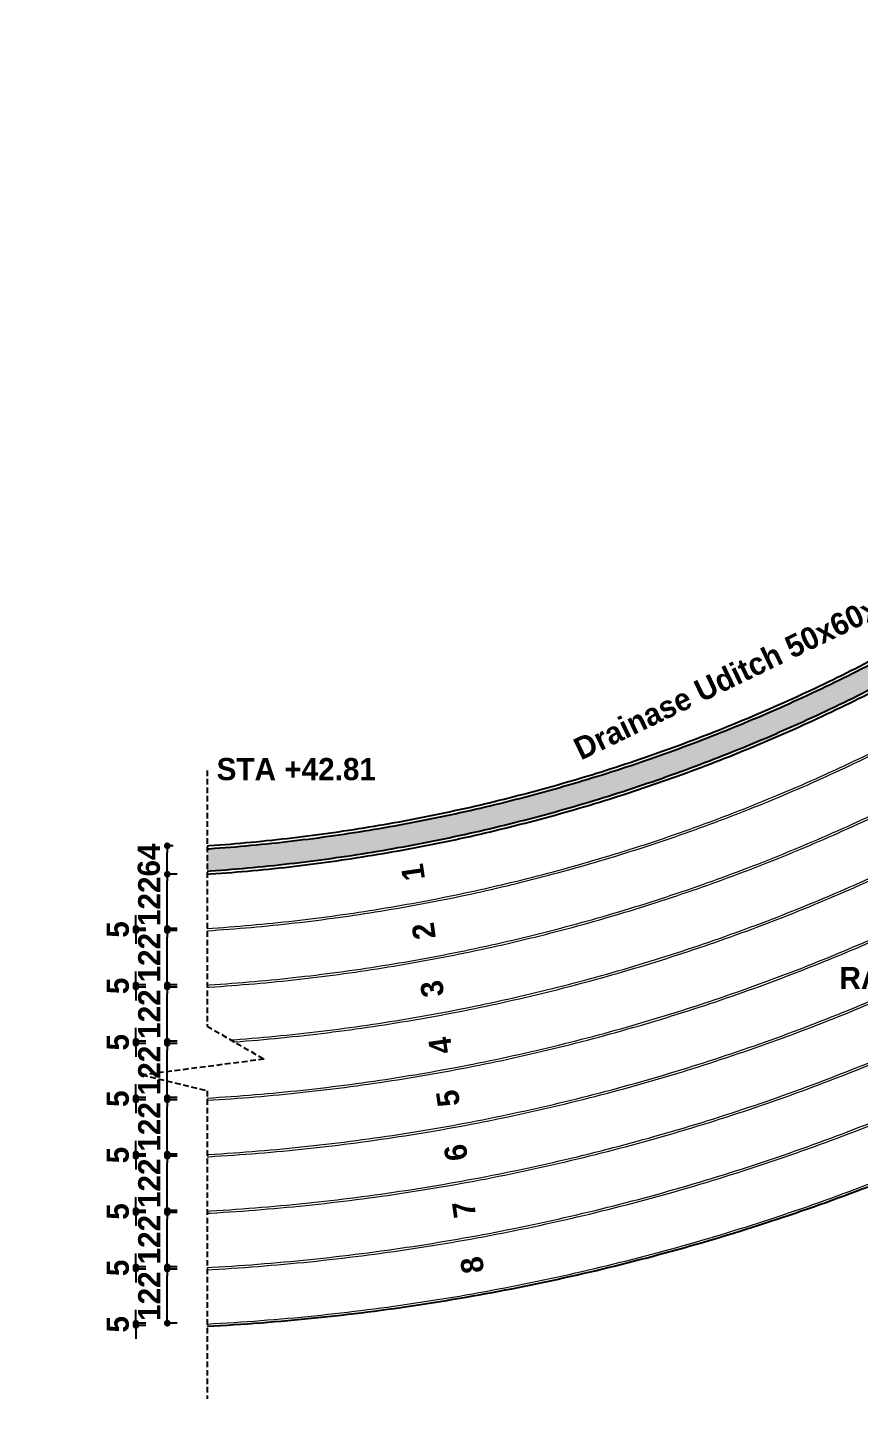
# Model space of a CAD drawing. Header units: centimetres. Extents: x -292707 to 138715, y -53922 to 66277.
# Drawn here: x 19957 to 21828, y -10468 to -7328 of the extents above; entities that cross this region are included whole.
import ezdxf
from ezdxf.xclip import XClip

# ---------------------------------------------------------------- set-up
doc = ezdxf.new("R2010")
doc.units = ezdxf.units.CM
doc.header["$XCLIPFRAME"] = 0
doc.linetypes.add('HIDDEN', pattern=[9.525, 6.35, -3.175])
for name, color, linetype in [('A-ALINE-2', 101, 'Continuous'), ('A-ALINE-7', 119, 'Continuous'), ('A-DIM', 157, 'Continuous'), ('A-TEXT', 254, 'Continuous')]:
    doc.layers.add(name, color=color, linetype=linetype)
doc.layers.add('A-FILL-4', color=9, linetype='Continuous', lineweight=0, true_color=0x808080)
doc.layers.add('A-FILL-7', color=7, linetype='Continuous', lineweight=0, true_color=0xcccccc)
doc.styles.add('Scale 170', font='GOTHICB.TTF', dxfattribs={"height": 50})
doc.dimstyles.new('Scale 150', dxfattribs={"dimscale": 0, "dimtxt": 50, "dimasz": 15, "dimexe": 2, "dimexo": 2, "dimgap": 15, "dimtad": 1, "dimdec": 0, "dimtxsty": 'Scale 170', "dimblk": 'DOT', "dimcen": 3.5, "dimclrd": 256, "dimclre": 256, "dimclrt": 254, "dimadec": 0, "dimazin": 0, "dimtfac": 1, "dimtdec": 0, "dimtmove": 0, "dimatfit": 3, "dimldrblk": 'DOTSMALL', "dimfxl": 1, "dimtfillclr": 256, "dimlwd": -1, "dimlwe": -1, "dimarcsym": 0})

# ---------------------------------------------------------------- blocks, each defined once
blk = doc.blocks.new('A$Cbe0cbb12')
at = {"layer": 'A-FILL-7'}
h = blk.add_hatch(color=256, dxfattribs=at)
h.dxf.hatch_style = 1
h.paths.add_polyline_path([(13116.4, 9302.8), (4610.4, 9302.8, 0.929837), (4614.9, 1581.8), (13120.9, 1581.8, 0.942911)])
h.paths.add_polyline_path([(13119.4, 1631.8), (4616.7, 1631.8, -0.929395), (4612.2, 9252.8), (13114.9, 9252.8, -0.942549)], flags=16)
h.paths.add_polyline_path([(13119.2, 1638.8), (4617, 1638.8, -0.929332), (4612.5, 9245.8), (13114.7, 9245.8, -0.942498)], flags=0)
h.paths.add_polyline_path([(16275.8, 5425, -1), (16195.8, 5425, -1)], flags=0)
h.paths.add_polyline_path([(16270.8, 5425, -1), (16200.8, 5425, -1)], flags=0)
h.paths.add_polyline_path([(1415.8, 5424.7, -1), (1495.8, 5424.7, -1)], flags=0)
h.paths.add_polyline_path([(1420.8, 5424.7, -1), (1490.8, 5424.7, -1)], flags=0)
at = {"layer": 'A-ALINE-2', "ltscale": 0.14}
blk.add_lwpolyline([(13149.5, 558.8, 0.949076), (13144.4, 10325.8), (4575.1, 10325.8, 0.937365), (4580.2, 558.8)], format="xyb", close=True, dxfattribs=at)
at = {"layer": 'A-ALINE-7', "ltscale": 0.14}
for points in [[(13121.1, 1574.8, 0.942961), (13116.6, 9309.8), (4610.1, 9309.8, 0.929898), (4614.6, 1574.8)], [(13120.9, 1581.8, 0.942911), (13116.4, 9302.8), (4610.4, 9302.8, 0.929837), (4614.9, 1581.8)], [(13119.4, 1631.8, 0.942549), (13114.9, 9252.8), (4612.2, 9252.8, 0.929395), (4616.7, 1631.8)], [(13119.2, 1638.8, 0.942498), (13114.7, 9245.8), (4612.5, 9245.8, 0.929332), (4617, 1638.8)]]:
    blk.add_lwpolyline(points, format="xyb", close=True, dxfattribs=at)
at = {"layer": 'A-FILL-4', "ltscale": 0.14}
for points in [[(13149.5, 558.8, 0.949076), (13144.4, 10325.8), (4575.1, 10325.8, 0.937365), (4580.2, 558.8)], [(13149.4, 563.8, 0.949051), (13144.3, 10320.8), (4575.2, 10320.8, 0.937334), (4580.3, 563.8)], [(13146.1, 685.8, 0.948418), (13141.1, 10198.8), (4579.2, 10198.8, 0.936562), (4584.3, 685.8)], [(13146, 690.8, 0.948392), (13141, 10193.8), (4579.4, 10193.8, 0.936529), (4584.4, 690.8)], [(13142.7, 812.8, 0.947735), (13137.8, 10071.8), (4583.5, 10071.8, 0.935726), (4588.4, 812.8)], [(13142.6, 817.8, 0.947707), (13137.6, 10066.8), (4583.6, 10066.8, 0.935693), (4588.6, 817.8)], [(13139.2, 939.8, 0.947023), (13134.4, 9944.8), (4587.8, 9944.8, 0.934856), (4592.6, 939.8)], [(13139.1, 944.8, 0.946994), (13134.2, 9939.8), (4587.9, 9939.8, 0.934821), (4592.8, 944.8)], [(13135.7, 1066.8, 0.94628), (13130.9, 9817.8), (4592.1, 9817.8, 0.93395), (4596.9, 1066.8)], [(13135.6, 1071.8, 0.94625), (13130.8, 9812.8), (4592.3, 9812.8, 0.933913), (4597.1, 1071.8)], [(13132.2, 1193.8, 0.945506), (13127.4, 9690.8), (4596.5, 9690.8, 0.933004), (4601.2, 1193.8)], [(13132, 1198.8, 0.945474), (13127.3, 9685.8), (4596.7, 9685.8, 0.932966), (4601.4, 1198.8)], [(13128.5, 1320.8, 0.944696), (13123.9, 9563.8), (4601, 9563.8, 0.932015), (4605.6, 1320.8)], [(13128.4, 1325.8, 0.944663), (13123.7, 9558.8), (4601.1, 9558.8, 0.931975), (4605.8, 1325.8)], [(13124.9, 1447.8, 0.943849), (13120.3, 9436.8), (4605.5, 9436.8, 0.930981), (4610.1, 1447.8)], [(13124.7, 1452.8, 0.943815), (13120.1, 9431.8), (4605.7, 9431.8, 0.93094), (4610.3, 1452.8)]]:
    blk.add_lwpolyline(points, format="xyb", close=True, dxfattribs=at)
blk = doc.blocks.new('_Dot')
at = {"color": 0, "linetype": 'ByBlock', "lineweight": -2}
blk.add_line((-0.5, 0), (-1, 0), dxfattribs=at)
at = {"color": 0, "linetype": 'ByBlock', "const_width": 0.5}
blk.add_lwpolyline([(-0.25, 0, 1), (0.25, 0, 1)], format="xyb", close=True, dxfattribs=at)
blk = doc.blocks.new('*D324')
at = {"layer": 'A-DIM', "ltscale": 0.25, "transparency": 16777216}
for p, q in [((20200.1, -10229.9), (20200.1, -10214.9)), ((20222.5, -10244.9), (20198.1, -10244.9)), ((20222.5, -10249.9), (20198.1, -10249.9)), ((20200.1, -10249.9), (20200.1, -10244.9)), ((20200.1, -10264.9), (20200.1, -10279.9))]:
    blk.add_line(p, q, dxfattribs=at)
at = {"layer": 'Defpoints', "color": 0, "ltscale": 0.25, "transparency": 16777216}
for p in [(20200.1, -10244.9), (20224.5, -10244.9), (20224.5, -10249.9)]:
    blk.add_point(p, dxfattribs=at)
at = {"layer": 'A-DIM', "ltscale": 0.25, "transparency": 16777216, "xscale": 15, "yscale": 15, "zscale": 15}
for p, rotation in [((20200.1, -10244.9), 270), ((20200.1, -10249.9), 90)]:
    blk.add_blockref('_Dot', p, dxfattribs=dict(at, rotation=rotation))
at = {"layer": 'A-DIM', "color": 254, "ltscale": 0.25, "transparency": 16777216, "insert": (20159.5, -10247.4), "char_height": 50, "attachment_point": 5, "rotation": 90, "style": 'Scale 170'}
blk.add_mtext('5', dxfattribs=at)
blk = doc.blocks.new('_DotSmall')
at = {"color": 0, "linetype": 'ByBlock', "const_width": 0.5}
blk.add_lwpolyline([(-0.0625, 0, 1), (0.0625, 0, 1)], format="xyb", close=True, dxfattribs=at)
blk = doc.blocks.new('*D325')
at = {"layer": 'A-DIM', "ltscale": 0.25, "transparency": 16777216}
for p, q in [((20293.2, -10122.9), (20268.8, -10122.9)), ((20270.8, -10229.9), (20270.8, -10137.9)), ((20293.2, -10244.9), (20268.8, -10244.9))]:
    blk.add_line(p, q, dxfattribs=at)
at = {"layer": 'Defpoints', "color": 0, "ltscale": 0.25, "transparency": 16777216}
for p in [(20270.8, -10122.9), (20295.2, -10122.9), (20295.2, -10244.9)]:
    blk.add_point(p, dxfattribs=at)
at = {"layer": 'A-DIM', "ltscale": 0.25, "transparency": 16777216, "xscale": 15, "yscale": 15, "zscale": 15}
for p, rotation in [((20270.8, -10122.9), 90), ((20270.8, -10244.9), 270)]:
    blk.add_blockref('_Dot', p, dxfattribs=dict(at, rotation=rotation))
at = {"layer": 'A-DIM', "color": 254, "ltscale": 0.25, "transparency": 16777216, "insert": (20230.2, -10183.9), "char_height": 50, "attachment_point": 5, "rotation": 90, "style": 'Scale 170'}
blk.add_mtext('122', dxfattribs=at)
blk = doc.blocks.new('*D326')
at = {"layer": 'A-DIM', "ltscale": 0.25, "transparency": 16777216}
for p, q in [((20200.1, -10102.9), (20200.1, -10087.9)), ((20222.5, -10117.9), (20198.1, -10117.9)), ((20222.5, -10122.9), (20198.1, -10122.9)), ((20200.1, -10122.9), (20200.1, -10117.9)), ((20200.1, -10137.9), (20200.1, -10152.9))]:
    blk.add_line(p, q, dxfattribs=at)
at = {"layer": 'Defpoints', "color": 0, "ltscale": 0.25, "transparency": 16777216}
for p in [(20200.1, -10117.9), (20224.5, -10117.9), (20224.5, -10122.9)]:
    blk.add_point(p, dxfattribs=at)
at = {"layer": 'A-DIM', "ltscale": 0.25, "transparency": 16777216, "xscale": 15, "yscale": 15, "zscale": 15}
for p, rotation in [((20200.1, -10117.9), 270), ((20200.1, -10122.9), 90)]:
    blk.add_blockref('_Dot', p, dxfattribs=dict(at, rotation=rotation))
at = {"layer": 'A-DIM', "color": 254, "ltscale": 0.25, "transparency": 16777216, "insert": (20159.5, -10120.4), "char_height": 50, "attachment_point": 5, "rotation": 90, "style": 'Scale 170'}
blk.add_mtext('5', dxfattribs=at)
blk = doc.blocks.new('*D327')
at = {"layer": 'A-DIM', "ltscale": 0.25, "transparency": 16777216}
for p, q in [((20293.2, -9995.9), (20268.8, -9995.9)), ((20270.8, -10102.9), (20270.8, -10010.9)), ((20293.2, -10117.9), (20268.8, -10117.9))]:
    blk.add_line(p, q, dxfattribs=at)
at = {"layer": 'Defpoints', "color": 0, "ltscale": 0.25, "transparency": 16777216}
for p in [(20270.8, -9995.9), (20295.2, -9995.9), (20295.2, -10117.9)]:
    blk.add_point(p, dxfattribs=at)
at = {"layer": 'A-DIM', "ltscale": 0.25, "transparency": 16777216, "xscale": 15, "yscale": 15, "zscale": 15}
for p, rotation in [((20270.8, -9995.9), 90), ((20270.8, -10117.9), 270)]:
    blk.add_blockref('_Dot', p, dxfattribs=dict(at, rotation=rotation))
at = {"layer": 'A-DIM', "color": 254, "ltscale": 0.25, "transparency": 16777216, "insert": (20230.2, -10056.9), "char_height": 50, "attachment_point": 5, "rotation": 90, "style": 'Scale 170'}
blk.add_mtext('122', dxfattribs=at)
blk = doc.blocks.new('*D311')
at = {"layer": 'A-DIM', "ltscale": 0.25, "transparency": 16777216}
for p, q in [((20200.1, -9975.9), (20200.1, -9960.9)), ((20222.5, -9990.9), (20198.1, -9990.9)), ((20222.5, -9995.9), (20198.1, -9995.9)), ((20200.1, -9995.9), (20200.1, -9990.9)), ((20200.1, -10010.9), (20200.1, -10025.9))]:
    blk.add_line(p, q, dxfattribs=at)
at = {"layer": 'Defpoints', "color": 0, "ltscale": 0.25, "transparency": 16777216}
for p in [(20200.1, -9990.9), (20224.5, -9990.9), (20224.5, -9995.9)]:
    blk.add_point(p, dxfattribs=at)
at = {"layer": 'A-DIM', "ltscale": 0.25, "transparency": 16777216, "xscale": 15, "yscale": 15, "zscale": 15}
for p, rotation in [((20200.1, -9990.9), 270), ((20200.1, -9995.9), 90)]:
    blk.add_blockref('_Dot', p, dxfattribs=dict(at, rotation=rotation))
at = {"layer": 'A-DIM', "color": 254, "ltscale": 0.25, "transparency": 16777216, "insert": (20159.5, -9993.4), "char_height": 50, "attachment_point": 5, "rotation": 90, "style": 'Scale 170'}
blk.add_mtext('5', dxfattribs=at)
blk = doc.blocks.new('*D312')
at = {"layer": 'A-DIM', "ltscale": 0.25, "transparency": 16777216}
for p, q in [((20293.2, -9868.9), (20268.8, -9868.9)), ((20270.8, -9975.9), (20270.8, -9883.9)), ((20293.2, -9990.9), (20268.8, -9990.9))]:
    blk.add_line(p, q, dxfattribs=at)
at = {"layer": 'Defpoints', "color": 0, "ltscale": 0.25, "transparency": 16777216}
for p in [(20270.8, -9868.9), (20295.2, -9868.9), (20295.2, -9990.9)]:
    blk.add_point(p, dxfattribs=at)
at = {"layer": 'A-DIM', "ltscale": 0.25, "transparency": 16777216, "xscale": 15, "yscale": 15, "zscale": 15}
for p, rotation in [((20270.8, -9868.9), 90), ((20270.8, -9990.9), 270)]:
    blk.add_blockref('_Dot', p, dxfattribs=dict(at, rotation=rotation))
at = {"layer": 'A-DIM', "color": 254, "ltscale": 0.25, "transparency": 16777216, "insert": (20230.2, -9929.9), "char_height": 50, "attachment_point": 5, "rotation": 90, "style": 'Scale 170'}
blk.add_mtext('122', dxfattribs=at)
blk = doc.blocks.new('*D313')
at = {"layer": 'A-DIM', "ltscale": 0.25, "transparency": 16777216}
for p, q in [((20200.1, -9848.9), (20200.1, -9833.9)), ((20222.5, -9863.9), (20198.1, -9863.9)), ((20222.5, -9868.9), (20198.1, -9868.9)), ((20200.1, -9868.9), (20200.1, -9863.9)), ((20200.1, -9883.9), (20200.1, -9898.9))]:
    blk.add_line(p, q, dxfattribs=at)
at = {"layer": 'Defpoints', "color": 0, "ltscale": 0.25, "transparency": 16777216}
for p in [(20200.1, -9863.9), (20224.5, -9863.9), (20224.5, -9868.9)]:
    blk.add_point(p, dxfattribs=at)
at = {"layer": 'A-DIM', "ltscale": 0.25, "transparency": 16777216, "xscale": 15, "yscale": 15, "zscale": 15}
for p, rotation in [((20200.1, -9863.9), 270), ((20200.1, -9868.9), 90)]:
    blk.add_blockref('_Dot', p, dxfattribs=dict(at, rotation=rotation))
at = {"layer": 'A-DIM', "color": 254, "ltscale": 0.25, "transparency": 16777216, "insert": (20159.5, -9866.4), "char_height": 50, "attachment_point": 5, "rotation": 90, "style": 'Scale 170'}
blk.add_mtext('5', dxfattribs=at)
blk = doc.blocks.new('*D314')
at = {"layer": 'A-DIM', "ltscale": 0.25, "transparency": 16777216}
for p, q in [((20293.2, -9741.9), (20268.8, -9741.9)), ((20270.8, -9848.9), (20270.8, -9756.9)), ((20293.2, -9863.9), (20268.8, -9863.9))]:
    blk.add_line(p, q, dxfattribs=at)
at = {"layer": 'Defpoints', "color": 0, "ltscale": 0.25, "transparency": 16777216}
for p in [(20270.8, -9741.9), (20295.2, -9741.9), (20295.2, -9863.9)]:
    blk.add_point(p, dxfattribs=at)
at = {"layer": 'A-DIM', "ltscale": 0.25, "transparency": 16777216, "xscale": 15, "yscale": 15, "zscale": 15}
for p, rotation in [((20270.8, -9741.9), 90), ((20270.8, -9863.9), 270)]:
    blk.add_blockref('_Dot', p, dxfattribs=dict(at, rotation=rotation))
at = {"layer": 'A-DIM', "color": 254, "ltscale": 0.25, "transparency": 16777216, "insert": (20230.2, -9802.9), "char_height": 50, "attachment_point": 5, "rotation": 90, "style": 'Scale 170'}
blk.add_mtext('122', dxfattribs=at)
blk = doc.blocks.new('*D315')
at = {"layer": 'A-DIM', "ltscale": 0.25, "transparency": 16777216}
for p, q in [((20200.1, -9721.9), (20200.1, -9706.9)), ((20222.5, -9736.9), (20198.1, -9736.9)), ((20222.5, -9741.9), (20198.1, -9741.9)), ((20200.1, -9741.9), (20200.1, -9736.9)), ((20200.1, -9756.9), (20200.1, -9771.9))]:
    blk.add_line(p, q, dxfattribs=at)
at = {"layer": 'Defpoints', "color": 0, "ltscale": 0.25, "transparency": 16777216}
for p in [(20200.1, -9736.9), (20224.5, -9736.9), (20224.5, -9741.9)]:
    blk.add_point(p, dxfattribs=at)
at = {"layer": 'A-DIM', "ltscale": 0.25, "transparency": 16777216, "xscale": 15, "yscale": 15, "zscale": 15}
for p, rotation in [((20200.1, -9736.9), 270), ((20200.1, -9741.9), 90)]:
    blk.add_blockref('_Dot', p, dxfattribs=dict(at, rotation=rotation))
at = {"layer": 'A-DIM', "color": 254, "ltscale": 0.25, "transparency": 16777216, "insert": (20159.5, -9739.4), "char_height": 50, "attachment_point": 5, "rotation": 90, "style": 'Scale 170'}
blk.add_mtext('5', dxfattribs=at)
blk = doc.blocks.new('*D316')
at = {"layer": 'A-DIM', "ltscale": 0.25, "transparency": 16777216}
for p, q in [((20293.2, -9614.9), (20268.8, -9614.9)), ((20270.8, -9721.9), (20270.8, -9629.9)), ((20293.2, -9736.9), (20268.8, -9736.9))]:
    blk.add_line(p, q, dxfattribs=at)
at = {"layer": 'Defpoints', "color": 0, "ltscale": 0.25, "transparency": 16777216}
for p in [(20270.8, -9614.9), (20295.2, -9614.9), (20295.2, -9736.9)]:
    blk.add_point(p, dxfattribs=at)
at = {"layer": 'A-DIM', "ltscale": 0.25, "transparency": 16777216, "xscale": 15, "yscale": 15, "zscale": 15}
for p, rotation in [((20270.8, -9614.9), 90), ((20270.8, -9736.9), 270)]:
    blk.add_blockref('_Dot', p, dxfattribs=dict(at, rotation=rotation))
at = {"layer": 'A-DIM', "color": 254, "ltscale": 0.25, "transparency": 16777216, "insert": (20230.2, -9675.9), "char_height": 50, "attachment_point": 5, "rotation": 90, "style": 'Scale 170'}
blk.add_mtext('122', dxfattribs=at)
blk = doc.blocks.new('*D317')
at = {"layer": 'A-DIM', "ltscale": 0.25, "transparency": 16777216}
for p, q in [((20200.1, -9594.9), (20200.1, -9579.9)), ((20222.5, -9609.9), (20198.1, -9609.9)), ((20222.5, -9614.9), (20198.1, -9614.9)), ((20200.1, -9614.9), (20200.1, -9609.9)), ((20200.1, -9629.9), (20200.1, -9644.9))]:
    blk.add_line(p, q, dxfattribs=at)
at = {"layer": 'Defpoints', "color": 0, "ltscale": 0.25, "transparency": 16777216}
for p in [(20200.1, -9609.9), (20224.5, -9609.9), (20224.5, -9614.9)]:
    blk.add_point(p, dxfattribs=at)
at = {"layer": 'A-DIM', "ltscale": 0.25, "transparency": 16777216, "xscale": 15, "yscale": 15, "zscale": 15}
for p, rotation in [((20200.1, -9609.9), 270), ((20200.1, -9614.9), 90)]:
    blk.add_blockref('_Dot', p, dxfattribs=dict(at, rotation=rotation))
at = {"layer": 'A-DIM', "color": 254, "ltscale": 0.25, "transparency": 16777216, "insert": (20159.5, -9612.4), "char_height": 50, "attachment_point": 5, "rotation": 90, "style": 'Scale 170'}
blk.add_mtext('5', dxfattribs=at)
blk = doc.blocks.new('*D318')
at = {"layer": 'A-DIM', "ltscale": 0.25, "transparency": 16777216}
for p, q in [((20293.2, -9487.9), (20268.8, -9487.9)), ((20270.8, -9594.9), (20270.8, -9502.9)), ((20293.2, -9609.9), (20268.8, -9609.9))]:
    blk.add_line(p, q, dxfattribs=at)
at = {"layer": 'Defpoints', "color": 0, "ltscale": 0.25, "transparency": 16777216}
for p in [(20270.8, -9487.9), (20295.2, -9487.9), (20295.2, -9609.9)]:
    blk.add_point(p, dxfattribs=at)
at = {"layer": 'A-DIM', "ltscale": 0.25, "transparency": 16777216, "xscale": 15, "yscale": 15, "zscale": 15}
for p, rotation in [((20270.8, -9487.9), 90), ((20270.8, -9609.9), 270)]:
    blk.add_blockref('_Dot', p, dxfattribs=dict(at, rotation=rotation))
at = {"layer": 'A-DIM', "color": 254, "ltscale": 0.25, "transparency": 16777216, "insert": (20230.2, -9548.9), "char_height": 50, "attachment_point": 5, "rotation": 90, "style": 'Scale 170'}
blk.add_mtext('122', dxfattribs=at)
blk = doc.blocks.new('*D319')
at = {"layer": 'A-DIM', "ltscale": 0.25, "transparency": 16777216}
for p, q in [((20200.1, -9467.9), (20200.1, -9452.9)), ((20222.5, -9482.9), (20198.1, -9482.9)), ((20222.5, -9487.9), (20198.1, -9487.9)), ((20200.1, -9487.9), (20200.1, -9482.9)), ((20200.1, -9502.9), (20200.1, -9517.9))]:
    blk.add_line(p, q, dxfattribs=at)
at = {"layer": 'Defpoints', "color": 0, "ltscale": 0.25, "transparency": 16777216}
for p in [(20200.1, -9482.9), (20224.5, -9482.9), (20224.5, -9487.9)]:
    blk.add_point(p, dxfattribs=at)
at = {"layer": 'A-DIM', "ltscale": 0.25, "transparency": 16777216, "xscale": 15, "yscale": 15, "zscale": 15}
for p, rotation in [((20200.1, -9482.9), 270), ((20200.1, -9487.9), 90)]:
    blk.add_blockref('_Dot', p, dxfattribs=dict(at, rotation=rotation))
at = {"layer": 'A-DIM', "color": 254, "ltscale": 0.25, "transparency": 16777216, "insert": (20159.5, -9485.4), "char_height": 50, "attachment_point": 5, "rotation": 90, "style": 'Scale 170'}
blk.add_mtext('5', dxfattribs=at)
blk = doc.blocks.new('*D320')
at = {"layer": 'A-DIM', "ltscale": 0.25, "transparency": 16777216}
for p, q in [((20293.2, -9360.9), (20268.8, -9360.9)), ((20270.8, -9467.9), (20270.8, -9375.9)), ((20293.2, -9482.9), (20268.8, -9482.9))]:
    blk.add_line(p, q, dxfattribs=at)
at = {"layer": 'Defpoints', "color": 0, "ltscale": 0.25, "transparency": 16777216}
for p in [(20270.8, -9360.9), (20295.2, -9360.9), (20295.2, -9482.9)]:
    blk.add_point(p, dxfattribs=at)
at = {"layer": 'A-DIM', "ltscale": 0.25, "transparency": 16777216, "xscale": 15, "yscale": 15, "zscale": 15}
for p, rotation in [((20270.8, -9360.9), 90), ((20270.8, -9482.9), 270)]:
    blk.add_blockref('_Dot', p, dxfattribs=dict(at, rotation=rotation))
at = {"layer": 'A-DIM', "color": 254, "ltscale": 0.25, "transparency": 16777216, "insert": (20230.2, -9421.9), "char_height": 50, "attachment_point": 5, "rotation": 90, "style": 'Scale 170'}
blk.add_mtext('122', dxfattribs=at)
blk = doc.blocks.new('*D321')
at = {"layer": 'A-DIM', "ltscale": 0.25, "transparency": 16777216}
for p, q in [((20200.1, -9340.9), (20200.1, -9325.9)), ((20222.5, -9355.9), (20198.1, -9355.9)), ((20222.5, -9360.9), (20198.1, -9360.9)), ((20200.1, -9360.9), (20200.1, -9355.9)), ((20200.1, -9375.9), (20200.1, -9390.9))]:
    blk.add_line(p, q, dxfattribs=at)
at = {"layer": 'Defpoints', "color": 0, "ltscale": 0.25, "transparency": 16777216}
for p in [(20200.1, -9355.9), (20224.5, -9355.9), (20224.5, -9360.9)]:
    blk.add_point(p, dxfattribs=at)
at = {"layer": 'A-DIM', "ltscale": 0.25, "transparency": 16777216, "xscale": 15, "yscale": 15, "zscale": 15}
for p, rotation in [((20200.1, -9355.9), 270), ((20200.1, -9360.9), 90)]:
    blk.add_blockref('_Dot', p, dxfattribs=dict(at, rotation=rotation))
at = {"layer": 'A-DIM', "color": 254, "ltscale": 0.25, "transparency": 16777216, "insert": (20159.5, -9358.4), "char_height": 50, "attachment_point": 5, "rotation": 90, "style": 'Scale 170'}
blk.add_mtext('5', dxfattribs=at)
blk = doc.blocks.new('*D322')
at = {"layer": 'A-DIM', "ltscale": 0.25, "transparency": 16777216}
for p, q in [((20293.2, -9233.9), (20268.8, -9233.9)), ((20270.8, -9340.9), (20270.8, -9248.9)), ((20293.2, -9355.9), (20268.8, -9355.9))]:
    blk.add_line(p, q, dxfattribs=at)
at = {"layer": 'Defpoints', "color": 0, "ltscale": 0.25, "transparency": 16777216}
for p in [(20270.8, -9233.9), (20295.2, -9233.9), (20295.2, -9355.9)]:
    blk.add_point(p, dxfattribs=at)
at = {"layer": 'A-DIM', "ltscale": 0.25, "transparency": 16777216, "xscale": 15, "yscale": 15, "zscale": 15}
for p, rotation in [((20270.8, -9233.9), 90), ((20270.8, -9355.9), 270)]:
    blk.add_blockref('_Dot', p, dxfattribs=dict(at, rotation=rotation))
at = {"layer": 'A-DIM', "color": 254, "ltscale": 0.25, "transparency": 16777216, "insert": (20230.2, -9294.9), "char_height": 50, "attachment_point": 5, "rotation": 90, "style": 'Scale 170'}
blk.add_mtext('122', dxfattribs=at)
blk = doc.blocks.new('*D323')
at = {"layer": 'A-DIM', "ltscale": 0.25, "transparency": 16777216}
for p, q in [((20283.9, -9169.9), (20268.8, -9169.9)), ((20270.8, -9218.9), (20270.8, -9184.9)), ((20293.2, -9233.9), (20268.8, -9233.9))]:
    blk.add_line(p, q, dxfattribs=at)
at = {"layer": 'Defpoints', "color": 0, "ltscale": 0.25, "transparency": 16777216}
for p in [(20270.8, -9169.9), (20285.9, -9169.9), (20295.2, -9233.9)]:
    blk.add_point(p, dxfattribs=at)
at = {"layer": 'A-DIM', "ltscale": 0.25, "transparency": 16777216, "xscale": 15, "yscale": 15, "zscale": 15}
for p, rotation in [((20270.8, -9169.9), 90), ((20270.8, -9233.9), 270)]:
    blk.add_blockref('_Dot', p, dxfattribs=dict(at, rotation=rotation))
at = {"layer": 'A-DIM', "color": 254, "ltscale": 0.25, "transparency": 16777216, "insert": (20229.5, -9201.9), "char_height": 50, "attachment_point": 5, "rotation": 90, "style": 'Scale 170'}
blk.add_mtext('64', dxfattribs=at)
blk = doc.blocks.new('*D328')
at = {"layer": 'A-DIM', "ltscale": 5, "transparency": 16777216}
blk.add_line((22386.7, -9562.9), (23284, -11210.8), dxfattribs=at)
at = {"layer": 'Defpoints', "color": 0, "ltscale": 5, "transparency": 16777216}
for p in [(21438.4, -7821.5), (23291.2, -11223.9)]:
    blk.add_point(p, dxfattribs=at)
at = {"layer": 'A-DIM', "ltscale": 5, "transparency": 16777216, "xscale": 15, "yscale": 15, "zscale": 15, "rotation": 298.5703708389903}
blk.add_blockref('_Dot', (23291.2, -11223.9), dxfattribs=at)
at = {"layer": 'A-DIM', "color": 254, "ltscale": 5, "transparency": 16777216, "insert": (22475, -9638.9), "char_height": 50, "attachment_point": 5, "rotation": 298.5704, "style": 'Scale 170'}
blk.add_mtext('R3874', dxfattribs=at)

msp = doc.modelspace()

# ---------------------------------------------------------------- linework, layer by layer
at = {"layer": 'A-TEXT', "linetype": 'HIDDEN', "ltscale": 2}
msp.add_lwpolyline([(20360.4, -9000.4), (20360.4, -9576), (20488.8, -9650.4), (20213.8, -9686), (20360.4, -9721.6), (20360.4, -10415.2)], dxfattribs=at)

# ---------------------------------------------------------------- block references
at = {"layer": 'A-TEXT', "ltscale": 0.25}
ref = msp.add_blockref('A$Cbe0cbb12', (7210.9, -10810.5), dxfattribs=at)
XClip(ref).set_block_clipping_path([(13149.4932564299, 1810.0870859572), (15692.9247882612, 3014.6228325792), (16080.0966763698, 2678.6546514223), (16231.9389994295, 2730.8466400734), (16067.0563329231, 2495.8592261166), (16190.0117025814, 2583.2759512328), (16866.8925362137, 1995.9130007772), (13149.4932564269, -448.6571487222), (13149.4932564269, 1088.9003925701), (13002.8841529844, 1124.4739437796), (13277.9047802549, 1160.047494989), (13149.4932564269, 1234.4284291711)])

# ---------------------------------------------------------------- texts
at = {"ltscale": 0.25, "char_height": 50, "attachment_point": 1, "style": 'Scale 170'}
for s, width, heights, insert, rotation in [('Drainase Uditch 50x60x120cm K350', 1404.634, [0], (21180.1, -8932.9), 25.703), ('\\pi79.28214;1', 178.313, [0], (20812.9, -9330.3), 98.244), ('\\pi71.83822;2', 178.313, [0], (20836.1, -9455.2), 98.244), ('\\pi71.9062;3', 178.313, [0], (20854.9, -9585.1), 98.244), ('\\pi71.36235;4', 178.313, [51.3], (20873.4, -9712.5), 98.244), ('\\pi72.11014,t172.11014;5', 178.313, [0], (20890.7, -9832), 98.244), ('\\pi73.46976;6', 178.313, [0], (20908.6, -9955.4), 98.244), ('\\pi72.75596;7', 178.313, [0], (20927, -10082.7), 98.244), ('\\pi71.80423;8', 178.313, [0], (20945.1, -10207.1), 98.244)]:
    msp.add_mtext_dynamic_manual_height_columns(s, width=width, gutter_width=250, heights=heights, dxfattribs=dict(at, insert=insert, rotation=rotation))
for s, width, insert in [('STA +42.81', 484.955, (20381.8, -8972.2)), ('RABAT BETON K-250', 690.776, (21783.7, -9442.7))]:
    msp.add_mtext_dynamic_manual_height_columns(s, width=width, gutter_width=250, heights=[0], dxfattribs=dict(at, insert=insert))

# ---------------------------------------------------------------- dimensions: what is measured, and where the dimension line sits
at = {"layer": 'A-DIM', "ltscale": 5}
dim = msp.add_radius_dim(center=(21438.4, -7821.5), mpoint=(23291.2, -11223.9), dimstyle='Scale 150', override={"dimscale": 1}, dxfattribs=at)
dim.commit()
dim.dimension.update_dxf_attribs({"geometry": '*D328', "text_midpoint": (22438.8, -9658.6), "dimtype": 164})
at = {"layer": 'A-DIM', "ltscale": 0.25}
for base, p1, p2, override, picture, middle in [((20270.8, -9169.9), (20295.2, -9233.9), (20285.9, -9169.9), {"dimscale": 1, "dimtmove": 1}, '*D323', (20270.8, -9201.9)), ((20270.8, -9233.9), (20295.2, -9355.9), (20295.2, -9233.9), {"dimscale": 1, "dimtmove": 1}, '*D322', (20270.8, -9294.9)), ((20200.1, -9355.9), (20224.5, -9360.9), (20224.5, -9355.9), {"dimscale": 1, "dimtmove": 1}, '*D321', (20200.1, -9358.4)), ((20270.8, -9360.9), (20295.2, -9482.9), (20295.2, -9360.9), {"dimscale": 1, "dimtmove": 1}, '*D320', (20270.8, -9421.9)), ((20200.1, -9482.9), (20224.5, -9487.9), (20224.5, -9482.9), {"dimscale": 1, "dimtmove": 1}, '*D319', (20200.1, -9485.4)), ((20270.8, -9487.9), (20295.2, -9609.9), (20295.2, -9487.9), {"dimscale": 1, "dimtmove": 1}, '*D318', (20270.8, -9548.9)), ((20200.1, -9609.9), (20224.5, -9614.9), (20224.5, -9609.9), {"dimscale": 1, "dimtmove": 1}, '*D317', (20200.1, -9612.4)), ((20270.8, -9614.9), (20295.2, -9736.9), (20295.2, -9614.9), {"dimscale": 1, "dimtmove": 1}, '*D316', (20270.8, -9675.9)), ((20200.1, -9736.9), (20224.5, -9741.9), (20224.5, -9736.9), {"dimscale": 1, "dimtmove": 1}, '*D315', (20200.1, -9739.4)), ((20270.8, -9741.9), (20295.2, -9863.9), (20295.2, -9741.9), {"dimscale": 1, "dimtmove": 1}, '*D314', (20270.8, -9802.9)), ((20200.1, -9863.9), (20224.5, -9868.9), (20224.5, -9863.9), {"dimscale": 1, "dimtmove": 1}, '*D313', (20200.1, -9866.4)), ((20270.8, -9868.9), (20295.2, -9990.9), (20295.2, -9868.9), {"dimscale": 1, "dimtmove": 1}, '*D312', (20270.8, -9929.9)), ((20200.1, -9990.9), (20224.5, -9995.9), (20224.5, -9990.9), {"dimscale": 1, "dimtmove": 1}, '*D311', (20200.1, -9993.4)), ((20270.8, -9995.9), (20295.2, -10117.9), (20295.2, -9995.9), {"dimscale": 1, "dimtmove": 1}, '*D327', (20270.8, -10056.9)), ((20200.1, -10117.9), (20224.5, -10122.9), (20224.5, -10117.9), {"dimscale": 1, "dimtmove": 1}, '*D326', (20200.1, -10120.4)), ((20270.8, -10122.9), (20295.2, -10244.9), (20295.2, -10122.9), {"dimscale": 1, "dimtmove": 1}, '*D325', (20270.8, -10183.9)), ((20200.1, -10244.9), (20224.5, -10249.9), (20224.5, -10244.9), {"dimscale": 1}, '*D324', (20200.1, -10247.4))]:
    dim = msp.add_linear_dim(base=base, p1=p1, p2=p2, angle=90, dimstyle='Scale 150', override=override, dxfattribs=at)
    dim.commit()
    dim.dimension.update_dxf_attribs({"geometry": picture, "text_midpoint": middle, "dimtype": 160})

doc.saveas('drawing.dxf')
